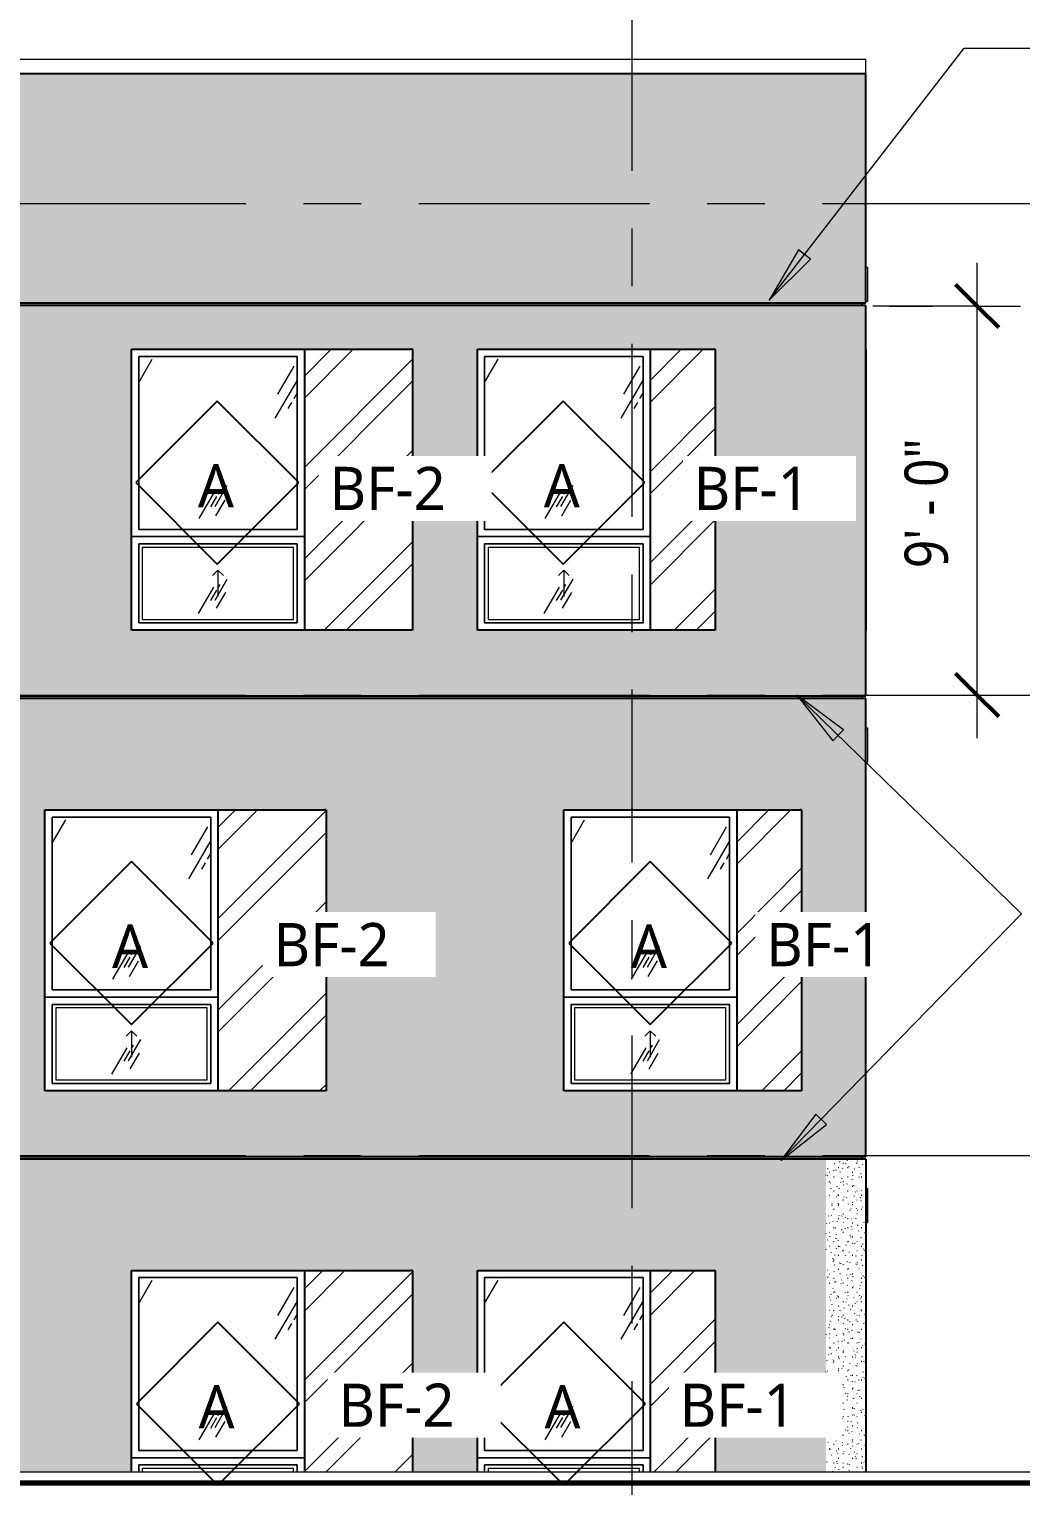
# Model space of a CAD drawing. Header units: inches. Extents: x 6 to 15224, y -733 to 6300.
# Drawn here: x 1882.3 to 2157.5, y 5640.9 to 6045.4 of the extents above; entities that cross this region are included whole.
import ezdxf

# ---------------------------------------------------------------- set-up
doc = ezdxf.new("R2010")
doc.units = ezdxf.units.IN
doc.header["$MEASUREMENT"] = 0
for name, pattern in [('Center 1_2_', [112, 64, -16, 16, -16]), ('Center 3_8_', [96, 48, -16, 16, -16]), ('Hidden 3_16_', [36, 24, -12])]:
    doc.linetypes.add(name, pattern=pattern)
for name, color, linetype, lineweight in [('A-ANNO-DIMS', 211, 'Continuous', 13), ('A-ANNO-DIMS-128', 211, 'Continuous', 13), ('A-DETL', 90, 'Continuous', 13), ('A-FLOR-LEVL', 51, 'Continuous', 13), ('A-GLAZ', 151, 'Continuous', 25), ('A-GLAZ-IDEN', 152, 'Continuous', 25), ('A-GLAZ-SILL', 1, 'Continuous', 18), ('A-WALL', 113, 'Continuous', 25), ('A-WALL-PATT', 111, 'Continuous', 25), ('G-ANNO-TEXT', 231, 'Continuous', 13), ('M-EQPM', 50, 'Continuous', 18), ('S-GRID', 1, 'Continuous', 13)]:
    doc.layers.add(name, color=color, linetype=linetype, lineweight=lineweight)
doc.styles.add('Open Sans_5', font='OpenSans-Regular.ttf', dxfattribs={"height": 12})
doc.styles.add('Open Sans_8', font='OpenSans-Regular.ttf', dxfattribs={"width": 0.88, "height": 12})
doc.dimstyles.new('Linear_-_3_32__CL_1', dxfattribs={"dimscale": 12, "dimtxt": 12.89496, "dimasz": 1, "dimexe": 1, "dimexo": 0.666667, "dimgap": 0.333333, "dimtad": 1, "dimdec": 8, "dimrnd": 0.003906, "dimzin": 3, "dimdsep": 46, "dimlunit": 4, "dimtxsty": 'Open Sans_8', "dimblk1": 'OBLIQUE', "dimblk2": 'OBLIQUE', "dimsah": 1, "dimcen": 0.09, "dimdle": 1, "dimadec": 3, "dimazin": 2, "dimtfac": 1, "dimtdec": 4, "dimtix": 1, "dimtmove": 0, "dimatfit": 3, "dimfxl": 1, "dimtvp": 1, "dimtfill": 1, "dimfrac": 2, "dimtolj": 1, "dimtzin": 0, "dimarcsym": 2})
pattern_1 = [(0, (3669.6447, 0), (5.12, 1.28), [0.16896, -3.671, 0.16896, -3.671, -20.48]), (0, (3669.6447, 0), (5.12, 1.28), [-7.68, 0.16896, -7.511, 0.16896, -3.671, -8.96]), (0, (3669.6447, 0), (5.12, 1.28), [-19.2, 0.16896, -2.391, 0.16896, -6.231]), (120, (3671.5647, 0.64), (-3.66851252, 3.79405007), [0.16896, -3.671, 0.16896, -3.671, -20.48]), (120, (3671.5647, 0.64), (-3.66851252, 3.79405007), [-7.68, 0.16896, -7.511, 0.16896, -3.671, -8.96]), (120, (3671.5647, 0.64), (-3.66851252, 3.79405007), [-19.2, 0.16896, -2.391, 0.16896, -6.231]), (240, (3672.2047, 3.2), (-1.45148748, -5.07405007), [0.16896, -3.671, 0.16896, -3.671, -20.48]), (240, (3672.2047, 3.2), (-1.45148748, -5.07405007), [-7.68, 0.16896, -7.511, 0.16896, -3.671, -8.96]), (240, (3672.2047, 3.2), (-1.45148748, -5.07405007), [-19.2, 0.16896, -2.391, 0.16896, -6.231])]
pattern_2 = [(45.176, (-1564.675, 0), (-12.593947, 12.671336), []), (45.176, (-1564.675, 19.2), (-12.593947, 12.671336), [])]
pattern_3 = [(45.064, (-1574.903, 0), (-12.64331, 12.67116), []), (45.064, (-1574.903, 19.2), (-12.64331, 12.67116), [])]

# ---------------------------------------------------------------- blocks, each defined once
blk = doc.blocks.new('1-2 WD Adaptive-Recess-TS - 4_-0_x6_-6_ - 1_-6_ Recess R-12470878-WEST ELEVATION')
at = {"layer": 'A-GLAZ', "lineweight": 13}
h = blk.add_hatch(dxfattribs=at)
h.set_pattern_fill('FP_82', color=256, style=0, pattern_type=2)
h.set_pattern_definition([(59.808, (-3233.003, 5688.556), (144.0017, 239.99866), [9, -754.581]), (59.808, (-3233.737, 5681.943), (144.0017, 239.99866), [12, -751.581]), (59.808, (-3228.552, 5687.373), (144.0017, 239.99866), [6, -757.581]), (59.808, (-3230.141, 5684.594), (144.0017, 239.99866), [2, -761.581]), (59.808, (-3227.446, 5685.348), (144.0017, 239.99866), [15, -748.581]), (59.808, (-3202.028, 5655.154), (144.0017, 239.99866), [5.063, -758.519]), (59.808, (-3202.469, 5657.418), (144.0017, 239.99866), [6.75, -756.831]), (59.808, (-3203.678, 5657.275), (144.0017, 239.99866), [3.375, -760.206]), (59.808, (-3201.647, 5660.779), (144.0017, 239.99866), [1.125, -762.456]), (59.808, (-3206.861, 5654.047), (144.0017, 239.99866), [8.437, -755.144])])
h.paths.add_polyline_path([(-3225.97, 5650.75), (-3218.5, 5650.75), (-3218.5, 5698.75), (-3262.5, 5698.75), (-3262.5, 5650.75), (-3248.3, 5650.75)])
h = blk.add_hatch(dxfattribs=at)
h.set_pattern_fill('FP_80', color=256, style=0, pattern_type=2)
h.set_pattern_definition(pattern_2)
h.paths.add_polyline_path([(-3216.5, 5644.75), (-3198.5, 5644.75), (-3198.5, 5700.75), (-3216.5, 5700.75), (-3216.5, 5645.44)])
at = {"layer": 'A-GLAZ-SILL', "lineweight": 13}
h = blk.add_hatch(dxfattribs=at)
h.set_pattern_fill('FP_81', color=256, style=0, pattern_type=2)
h.set_pattern_definition([(59.808, (-3233.003, 5662.556), (144.0017, 239.99866), [9, -754.581]), (59.808, (-3233.737, 5655.943), (144.0017, 239.99866), [12, -751.581]), (59.808, (-3228.552, 5661.373), (144.0017, 239.99866), [6, -757.581]), (59.808, (-3230.141, 5658.594), (144.0017, 239.99866), [2, -761.581]), (59.808, (-3227.446, 5659.348), (144.0017, 239.99866), [15, -748.581]), (59.808, (-3202.028, 5629.154), (144.0017, 239.99866), [5.062, -758.519]), (59.808, (-3202.469, 5631.418), (144.0017, 239.99866), [6.75, -756.831]), (59.808, (-3203.678, 5631.275), (144.0017, 239.99866), [3.375, -760.206]), (59.808, (-3201.647, 5634.779), (144.0017, 239.99866), [1.125, -762.456]), (59.808, (-3206.861, 5628.047), (144.0017, 239.99866), [8.438, -755.144])])
h.paths.add_polyline_path([(-3219.5, 5644.75), (-3219.5, 5645.75), (-3261.5, 5645.75), (-3261.5, 5644.75), (-3220.5, 5644.75)])
at = {"layer": 'A-GLAZ', "lineweight": 13}
for p, q in [((-3264.5, 5700.75), (-3198.78, 5700.75)), ((-3264.5, 5644.75), (-3264.5, 5700.75)), ((-3218.5, 5698.75), (-3262.5, 5698.75)), ((-3262.5, 5698.75), (-3262.5, 5650.75)), ((-3218.5, 5650.75), (-3218.5, 5698.75)), ((-3262.5, 5650.75), (-3218.5, 5650.75)), ((-3264.5, 5648.75), (-3216.5, 5648.75)), ((-3216.5, 5648.75), (-3264.5, 5648.75)), ((-3218.5, 5646.75), (-3262.5, 5646.75)), ((-3262.5, 5646.75), (-3262.5, 5644.75)), ((-3218.5, 5644.75), (-3218.5, 5646.75))]:
    blk.add_line(p, q, dxfattribs=at)
at = {"layer": 'A-GLAZ'}
for p, q in [((-3216.5, 5700.75), (-3216.5, 5644.75)), ((-3198.5, 5700.75), (-3198.78, 5700.75)), ((-3198.5, 5700.75), (-3198.5, 5644.75))]:
    blk.add_line(p, q, dxfattribs=at)
at = {"layer": 'A-GLAZ-SILL'}
for p, q in [((-3262.5, 5698.75), (-3218.5, 5698.75)), ((-3262.5, 5650.75), (-3262.5, 5698.75)), ((-3218.5, 5698.75), (-3262.5, 5698.75)), ((-3262.5, 5698.75), (-3262.5, 5650.75)), ((-3218.5, 5698.75), (-3218.5, 5650.75)), ((-3218.5, 5650.75), (-3218.5, 5698.75)), ((-3218.5, 5650.75), (-3262.5, 5650.75)), ((-3262.5, 5650.75), (-3218.5, 5650.75)), ((-3262.5, 5646.75), (-3218.5, 5646.75)), ((-3262.5, 5644.75), (-3262.5, 5646.75)), ((-3218.5, 5646.75), (-3262.5, 5646.75)), ((-3262.5, 5646.75), (-3262.5, 5644.75)), ((-3218.5, 5646.75), (-3218.5, 5644.75)), ((-3218.5, 5644.75), (-3218.5, 5646.75)), ((-3219.5, 5645.75), (-3261.5, 5645.75)), ((-3261.5, 5645.75), (-3261.5, 5644.75)), ((-3219.5, 5644.75), (-3219.5, 5645.75))]:
    blk.add_line(p, q, dxfattribs=at)
blk = doc.blocks.new('1-2 WD Adaptive-Recess-TS - 4_-0_x6_-6_ - 2_-6_ Recess R-12470990-WEST ELEVATION')
at = {"layer": 'A-GLAZ', "lineweight": 13}
h = blk.add_hatch(dxfattribs=at)
h.set_pattern_fill('FP_85', color=256, style=0, pattern_type=2)
h.set_pattern_definition([(59.808, (-3329.003, 5688.556), (144.0017, 239.99866), [9, -754.581]), (59.808, (-3329.737, 5681.943), (144.0017, 239.99866), [12, -751.581]), (59.808, (-3324.552, 5687.373), (144.0017, 239.99866), [6, -757.581]), (59.808, (-3326.141, 5684.594), (144.0017, 239.99866), [2, -761.581]), (59.808, (-3323.446, 5685.348), (144.0017, 239.99866), [15, -748.581]), (59.808, (-3298.028, 5655.154), (144.0017, 239.99866), [5.063, -758.519]), (59.808, (-3298.469, 5657.418), (144.0017, 239.99866), [6.75, -756.831]), (59.808, (-3299.678, 5657.275), (144.0017, 239.99866), [3.375, -760.206]), (59.808, (-3297.647, 5660.779), (144.0017, 239.99866), [1.125, -762.456]), (59.808, (-3302.861, 5654.047), (144.0017, 239.99866), [8.437, -755.144])])
h.paths.add_polyline_path([(-3358.5, 5650.75), (-3314.5, 5650.75), (-3314.5, 5698.75), (-3358.5, 5698.75), (-3358.5, 5694.75)])
h = blk.add_hatch(dxfattribs=at)
h.set_pattern_fill('FP_83', color=256, style=0, pattern_type=2)
h.set_pattern_definition(pattern_3)
h.paths.add_polyline_path([(-3292.95, 5644.75), (-3282.5, 5644.75), (-3282.5, 5700.75), (-3312.5, 5700.75), (-3312.5, 5644.75)])
at = {"layer": 'A-GLAZ-SILL', "lineweight": 13}
h = blk.add_hatch(dxfattribs=at)
h.set_pattern_fill('FP_84', color=256, style=0, pattern_type=2)
h.set_pattern_definition([(59.808, (-3329.003, 5662.556), (144.0017, 239.99866), [9, -754.581]), (59.808, (-3329.737, 5655.943), (144.0017, 239.99866), [12, -751.581]), (59.808, (-3324.552, 5661.373), (144.0017, 239.99866), [6, -757.581]), (59.808, (-3326.141, 5658.594), (144.0017, 239.99866), [2, -761.581]), (59.808, (-3323.446, 5659.348), (144.0017, 239.99866), [15, -748.581]), (59.808, (-3298.028, 5629.154), (144.0017, 239.99866), [5.062, -758.519]), (59.808, (-3298.469, 5631.418), (144.0017, 239.99866), [6.75, -756.831]), (59.808, (-3299.678, 5631.275), (144.0017, 239.99866), [3.375, -760.206]), (59.808, (-3297.647, 5634.779), (144.0017, 239.99866), [1.125, -762.456]), (59.808, (-3302.861, 5628.047), (144.0017, 239.99866), [8.438, -755.144])])
h.paths.add_polyline_path([(-3356.5, 5644.75), (-3315.5, 5644.75), (-3315.5, 5645.75), (-3357.5, 5645.75), (-3357.5, 5644.75)])
at = {"layer": 'A-GLAZ', "lineweight": 13}
for p, q in [((-3360.5, 5700.75), (-3282.97, 5700.75)), ((-3360.5, 5644.75), (-3360.5, 5700.75)), ((-3314.5, 5698.75), (-3358.5, 5698.75)), ((-3358.5, 5698.75), (-3358.5, 5650.75)), ((-3314.5, 5650.75), (-3314.5, 5698.75)), ((-3358.5, 5650.75), (-3314.5, 5650.75)), ((-3360.5, 5648.75), (-3312.5, 5648.75)), ((-3312.5, 5648.75), (-3360.5, 5648.75)), ((-3314.5, 5646.75), (-3358.5, 5646.75)), ((-3358.5, 5646.75), (-3358.5, 5644.75)), ((-3314.5, 5644.75), (-3314.5, 5646.75))]:
    blk.add_line(p, q, dxfattribs=at)
at = {"layer": 'A-GLAZ'}
for p, q in [((-3312.5, 5700.75), (-3312.5, 5644.75)), ((-3282.5, 5700.75), (-3282.97, 5700.75)), ((-3282.5, 5700.75), (-3282.5, 5644.75))]:
    blk.add_line(p, q, dxfattribs=at)
at = {"layer": 'A-GLAZ-SILL'}
for p, q in [((-3358.5, 5698.75), (-3314.5, 5698.75)), ((-3358.5, 5650.75), (-3358.5, 5698.75)), ((-3314.5, 5698.75), (-3358.5, 5698.75)), ((-3358.5, 5698.75), (-3358.5, 5650.75)), ((-3314.5, 5698.75), (-3314.5, 5650.75)), ((-3314.5, 5650.75), (-3314.5, 5698.75)), ((-3314.5, 5650.75), (-3358.5, 5650.75)), ((-3358.5, 5650.75), (-3314.5, 5650.75)), ((-3358.5, 5646.75), (-3314.5, 5646.75)), ((-3358.5, 5644.75), (-3358.5, 5646.75)), ((-3314.5, 5646.75), (-3358.5, 5646.75)), ((-3358.5, 5646.75), (-3358.5, 5644.75)), ((-3314.5, 5646.75), (-3314.5, 5644.75)), ((-3314.5, 5644.75), (-3314.5, 5646.75)), ((-3315.5, 5645.75), (-3357.5, 5645.75)), ((-3357.5, 5645.75), (-3357.5, 5644.75)), ((-3315.5, 5644.75), (-3315.5, 5645.75))]:
    blk.add_line(p, q, dxfattribs=at)
blk = doc.blocks.new('1-2 WD Adaptive-Recess-TS - 2_-6_x6_-6_ - 1_-6_ Recess R-12470985-WEST ELEVATION')
at = {"layer": 'A-GLAZ', "lineweight": 13}
h = blk.add_hatch(dxfattribs=at)
h.set_pattern_fill('FP_95', color=256, style=0, pattern_type=2)
h.set_pattern_definition([(83.698, (-3206.513, 0), (-1.3995525, 12.671198), []), (83.698, (-3206.513, 19.2), (-1.3995525, 12.671198), [])])
h.paths.add_polyline_path([(-3156.69, 5878.5), (-3156.66, 5878.5), (-3156.69, 5921.14)])
at = {"layer": 'A-GLAZ'}
blk.add_line((-3156.66, 5956.5), (-3156.66, 5878.5), dxfattribs=at)
blk = doc.blocks.new('1-2 WD Adaptive-Recess-TS - 2_-6_x6_-6_ - 1_-6_ Recess R-V20-WEST ELEVATION')
at = {"layer": 'A-GLAZ', "lineweight": 13}
h = blk.add_hatch(dxfattribs=at)
h.set_pattern_fill('FP_96', color=256, style=0, pattern_type=2)
h.set_pattern_definition([(83.698, (-3206.458, 0), (-1.3995525, 12.671198), []), (83.698, (-3206.458, 19.2), (-1.3995525, 12.671198), [])])
h.paths.add_polyline_path([(-3156.69, 5644.75), (-3156.66, 5644.75), (-3156.69, 5645.44)])
at = {"layer": 'A-GLAZ'}
blk.add_line((-3156.66, 5700.75), (-3156.66, 5644.75), dxfattribs=at)
blk = doc.blocks.new('1-2 WD Adaptive-Recess-TS - 4_-0_x6_-6_ - 1_-6_ Recess L-V23-WEST ELEVATION')
at = {"layer": 'A-GLAZ', "lineweight": 13}
h = blk.add_hatch(dxfattribs=at)
h.set_pattern_fill('FP_70', color=256, style=0, pattern_type=2)
h.set_pattern_definition([(45, (-1601.527, 0), (-12.671354, 12.671354), []), (45, (-1601.527, 19.2), (-12.671354, 12.671354), [])])
h.paths.add_polyline_path([(-3156.69, 5750.62), (-3156.66, 5750.62), (-3156.69, 5783.29)])
at = {"layer": 'A-GLAZ'}
for p, q in [((-3156.66, 5828.62), (-3156.69, 5828.62)), ((-3156.66, 5750.62), (-3156.66, 5828.62)), ((-3156.66, 5750.62), (-3156.69, 5750.62))]:
    blk.add_line(p, q, dxfattribs=at)
blk = doc.blocks.new('1-2 WD Adaptive-Recess-TS - 4_-0_x6_-6_ - 1_-6_ Recess R-V40-WEST ELEVATION')
at = {"layer": 'A-GLAZ', "lineweight": 13}
h = blk.add_hatch(dxfattribs=at)
h.set_pattern_fill('FP_108', color=256, style=0, pattern_type=2)
h.set_pattern_definition([(45.176, (-1564.383, 0), (-12.593947, 12.671336), []), (45.176, (-1564.383, 19.2), (-12.593947, 12.671336), [])])
h.paths.add_polyline_path([(-3192.5, 5750.62), (-3174.5, 5750.62), (-3174.5, 5828.62), (-3192.5, 5828.62), (-3192.5, 5769.07)])
h = blk.add_hatch(dxfattribs=at)
h.set_pattern_fill('FP_110', color=256, style=0, pattern_type=2)
h.set_pattern_definition([(59.808, (-3209.003, 5816.431), (144.0017, 239.99866), [9, -754.581]), (59.808, (-3209.737, 5809.818), (144.0017, 239.99866), [12, -751.581]), (59.808, (-3204.552, 5815.248), (144.0017, 239.99866), [6, -757.581]), (59.808, (-3206.141, 5812.469), (144.0017, 239.99866), [2, -761.581]), (59.808, (-3203.446, 5813.223), (144.0017, 239.99866), [15, -748.581]), (59.808, (-3178.028, 5783.029), (144.0017, 239.99866), [5.063, -758.519]), (59.808, (-3178.469, 5785.293), (144.0017, 239.99866), [6.75, -756.831]), (59.808, (-3179.678, 5785.15), (144.0017, 239.99866), [3.375, -760.206]), (59.808, (-3177.647, 5788.654), (144.0017, 239.99866), [1.125, -762.456]), (59.808, (-3182.861, 5781.922), (144.0017, 239.99866), [8.437, -755.144])])
h.paths.add_polyline_path([(-3225.97, 5778.62), (-3194.5, 5778.62), (-3194.5, 5826.62), (-3238.5, 5826.62), (-3238.5, 5778.62)])
at = {"layer": 'A-GLAZ-SILL', "lineweight": 13}
h = blk.add_hatch(dxfattribs=at)
h.set_pattern_fill('FP_109', color=256, style=0, pattern_type=2)
h.set_pattern_definition([(59.808, (-3209.003, 5790.431), (144.0017, 239.99866), [9, -754.581]), (59.808, (-3209.737, 5783.818), (144.0017, 239.99866), [12, -751.581]), (59.808, (-3204.552, 5789.248), (144.0017, 239.99866), [6, -757.581]), (59.808, (-3206.141, 5786.469), (144.0017, 239.99866), [2, -761.581]), (59.808, (-3203.446, 5787.223), (144.0017, 239.99866), [15, -748.581]), (59.808, (-3178.028, 5757.029), (144.0017, 239.99866), [5.062, -758.519]), (59.808, (-3178.469, 5759.293), (144.0017, 239.99866), [6.75, -756.831]), (59.808, (-3179.678, 5759.15), (144.0017, 239.99866), [3.375, -760.206]), (59.808, (-3177.647, 5762.654), (144.0017, 239.99866), [1.125, -762.456]), (59.808, (-3182.861, 5755.922), (144.0017, 239.99866), [8.438, -755.144])])
h.paths.add_polyline_path([(-3195.5, 5753.62), (-3195.5, 5773.62), (-3237.5, 5773.62), (-3237.5, 5753.62), (-3215.5, 5753.62)])
at = {"layer": 'A-GLAZ', "lineweight": 13}
for p, q in [((-3240.5, 5828.62), (-3174.78, 5828.62)), ((-3240.5, 5750.62), (-3240.5, 5828.62)), ((-3194.5, 5826.62), (-3238.5, 5826.62)), ((-3238.5, 5826.62), (-3238.5, 5778.62)), ((-3194.5, 5778.62), (-3194.5, 5826.62)), ((-3240.5, 5776.62), (-3192.5, 5776.62)), ((-3192.5, 5776.62), (-3240.5, 5776.62)), ((-3238.5, 5778.62), (-3194.5, 5778.62)), ((-3194.5, 5774.62), (-3238.5, 5774.62)), ((-3238.5, 5774.62), (-3238.5, 5752.62)), ((-3194.5, 5752.62), (-3194.5, 5774.62)), ((-3238.5, 5752.62), (-3194.5, 5752.62)), ((-3174.78, 5750.62), (-3240.5, 5750.62))]:
    blk.add_line(p, q, dxfattribs=at)
at = {"layer": 'A-GLAZ'}
for p, q in [((-3192.5, 5828.62), (-3192.5, 5750.62)), ((-3174.5, 5828.62), (-3174.78, 5828.62)), ((-3174.5, 5828.62), (-3174.5, 5750.62)), ((-3174.5, 5750.62), (-3174.78, 5750.62))]:
    blk.add_line(p, q, dxfattribs=at)
at = {"layer": 'A-GLAZ', "linetype": 'Hidden 3_16_', "lineweight": 13}
for q in [(-3218, 5765.79), (-3215, 5765.79), (-3216.5, 5759.96)]:
    blk.add_line((-3216.5, 5767.29), q, dxfattribs=at)
at = {"layer": 'A-GLAZ-SILL'}
for p, q in [((-3238.5, 5826.62), (-3194.5, 5826.62)), ((-3238.5, 5778.62), (-3238.5, 5826.62)), ((-3194.5, 5826.62), (-3238.5, 5826.62)), ((-3238.5, 5826.62), (-3238.5, 5778.62)), ((-3194.5, 5826.62), (-3194.5, 5778.62)), ((-3194.5, 5778.62), (-3194.5, 5826.62)), ((-3194.5, 5778.62), (-3238.5, 5778.62)), ((-3238.5, 5778.62), (-3194.5, 5778.62)), ((-3238.5, 5774.62), (-3194.5, 5774.62)), ((-3238.5, 5752.62), (-3238.5, 5774.62)), ((-3194.5, 5774.62), (-3238.5, 5774.62)), ((-3238.5, 5774.62), (-3238.5, 5752.62)), ((-3195.5, 5773.62), (-3237.5, 5773.62)), ((-3237.5, 5773.62), (-3237.5, 5753.62)), ((-3195.5, 5753.62), (-3195.5, 5773.62)), ((-3194.5, 5774.62), (-3194.5, 5752.62)), ((-3194.5, 5752.62), (-3194.5, 5774.62)), ((-3194.5, 5752.62), (-3238.5, 5752.62)), ((-3238.5, 5752.62), (-3194.5, 5752.62)), ((-3237.5, 5753.62), (-3195.5, 5753.62))]:
    blk.add_line(p, q, dxfattribs=at)
blk = doc.blocks.new('1-2 WD Adaptive-Recess-TS - 4_-0_x6_-6_ - 2_-6_ Recess R-V41-WEST ELEVATION')
at = {"layer": 'A-GLAZ', "lineweight": 13}
h = blk.add_hatch(dxfattribs=at)
h.set_pattern_fill('FP_111', color=256, style=0, pattern_type=2)
h.set_pattern_definition([(45.064, (-1575.009, 0), (-12.64331, 12.67116), []), (45.064, (-1575.009, 19.2), (-12.64331, 12.67116), [])])
h.paths.add_polyline_path([(-3336.5, 5750.62), (-3306.5, 5750.62), (-3306.5, 5828.62), (-3336.5, 5828.62), (-3336.5, 5783.29)])
h = blk.add_hatch(dxfattribs=at)
h.set_pattern_fill('FP_113', color=256, style=0, pattern_type=2)
h.set_pattern_definition([(59.808, (-3353.003, 5816.431), (144.0017, 239.99866), [9, -754.581]), (59.808, (-3353.737, 5809.818), (144.0017, 239.99866), [12, -751.581]), (59.808, (-3348.552, 5815.248), (144.0017, 239.99866), [6, -757.581]), (59.808, (-3350.141, 5812.469), (144.0017, 239.99866), [2, -761.581]), (59.808, (-3347.446, 5813.223), (144.0017, 239.99866), [15, -748.581]), (59.808, (-3322.028, 5783.029), (144.0017, 239.99866), [5.063, -758.519]), (59.808, (-3322.469, 5785.293), (144.0017, 239.99866), [6.75, -756.831]), (59.808, (-3323.678, 5785.15), (144.0017, 239.99866), [3.375, -760.206]), (59.808, (-3321.647, 5788.654), (144.0017, 239.99866), [1.125, -762.456]), (59.808, (-3326.861, 5781.922), (144.0017, 239.99866), [8.437, -755.144])])
h.paths.add_polyline_path([(-3338.5, 5778.62), (-3338.5, 5826.62), (-3382.5, 5826.62), (-3382.5, 5778.62), (-3359.92, 5778.62)])
at = {"layer": 'A-GLAZ-SILL', "lineweight": 13}
h = blk.add_hatch(dxfattribs=at)
h.set_pattern_fill('FP_112', color=256, style=0, pattern_type=2)
h.set_pattern_definition([(59.808, (-3353.003, 5790.431), (144.0017, 239.99866), [9, -754.581]), (59.808, (-3353.737, 5783.818), (144.0017, 239.99866), [12, -751.581]), (59.808, (-3348.552, 5789.248), (144.0017, 239.99866), [6, -757.581]), (59.808, (-3350.141, 5786.469), (144.0017, 239.99866), [2, -761.581]), (59.808, (-3347.446, 5787.223), (144.0017, 239.99866), [15, -748.581]), (59.808, (-3322.028, 5757.029), (144.0017, 239.99866), [5.062, -758.519]), (59.808, (-3322.469, 5759.293), (144.0017, 239.99866), [6.75, -756.831]), (59.808, (-3323.678, 5759.15), (144.0017, 239.99866), [3.375, -760.206]), (59.808, (-3321.647, 5762.654), (144.0017, 239.99866), [1.125, -762.456]), (59.808, (-3326.861, 5755.922), (144.0017, 239.99866), [8.438, -755.144])])
h.paths.add_polyline_path([(-3339.5, 5753.62), (-3339.5, 5773.62), (-3381.5, 5773.62), (-3381.5, 5753.62), (-3359.5, 5753.62)])
at = {"layer": 'A-GLAZ', "lineweight": 13}
for p, q in [((-3384.5, 5828.62), (-3306.97, 5828.62)), ((-3384.5, 5750.62), (-3384.5, 5828.62)), ((-3338.5, 5826.62), (-3382.5, 5826.62)), ((-3382.5, 5826.62), (-3382.5, 5778.62)), ((-3338.5, 5778.62), (-3338.5, 5826.62)), ((-3384.5, 5776.62), (-3336.5, 5776.62)), ((-3336.5, 5776.62), (-3384.5, 5776.62)), ((-3382.5, 5778.62), (-3338.5, 5778.62)), ((-3338.5, 5774.62), (-3382.5, 5774.62)), ((-3382.5, 5774.62), (-3382.5, 5752.62)), ((-3338.5, 5752.62), (-3338.5, 5774.62)), ((-3382.5, 5752.62), (-3338.5, 5752.62)), ((-3306.97, 5750.62), (-3384.5, 5750.62))]:
    blk.add_line(p, q, dxfattribs=at)
at = {"layer": 'A-GLAZ'}
for p, q in [((-3336.5, 5828.62), (-3336.5, 5750.62)), ((-3306.5, 5828.62), (-3306.97, 5828.62)), ((-3306.5, 5828.62), (-3306.5, 5750.62)), ((-3306.5, 5750.62), (-3306.97, 5750.62))]:
    blk.add_line(p, q, dxfattribs=at)
at = {"layer": 'A-GLAZ', "linetype": 'Hidden 3_16_', "lineweight": 13}
for q in [(-3362, 5765.79), (-3359, 5765.79), (-3360.5, 5759.96)]:
    blk.add_line((-3360.5, 5767.29), q, dxfattribs=at)
at = {"layer": 'A-GLAZ-SILL'}
for p, q in [((-3382.5, 5826.62), (-3338.5, 5826.62)), ((-3382.5, 5778.62), (-3382.5, 5826.62)), ((-3338.5, 5826.62), (-3382.5, 5826.62)), ((-3382.5, 5826.62), (-3382.5, 5778.62)), ((-3338.5, 5826.62), (-3338.5, 5778.62)), ((-3338.5, 5778.62), (-3338.5, 5826.62)), ((-3338.5, 5778.62), (-3382.5, 5778.62)), ((-3382.5, 5778.62), (-3338.5, 5778.62)), ((-3382.5, 5774.62), (-3338.5, 5774.62)), ((-3382.5, 5752.62), (-3382.5, 5774.62)), ((-3338.5, 5774.62), (-3382.5, 5774.62)), ((-3382.5, 5774.62), (-3382.5, 5752.62)), ((-3339.5, 5773.62), (-3381.5, 5773.62)), ((-3381.5, 5773.62), (-3381.5, 5753.62)), ((-3339.5, 5753.62), (-3339.5, 5773.62)), ((-3338.5, 5774.62), (-3338.5, 5752.62)), ((-3338.5, 5752.62), (-3338.5, 5774.62)), ((-3338.5, 5752.62), (-3382.5, 5752.62)), ((-3382.5, 5752.62), (-3338.5, 5752.62)), ((-3381.5, 5753.62), (-3339.5, 5753.62))]:
    blk.add_line(p, q, dxfattribs=at)
blk = doc.blocks.new('1-2 WD Adaptive-Recess-TS - 4_-0_x6_-6_ - 1_-6_ Recess R-V42-WEST ELEVATION')
at = {"layer": 'A-GLAZ', "lineweight": 13}
h = blk.add_hatch(dxfattribs=at)
h.set_pattern_fill('FP_115', color=256, style=0, pattern_type=2)
h.set_pattern_definition([(59.808, (-3233.003, 5944.306), (144.0017, 239.99866), [9, -754.581]), (59.808, (-3233.737, 5937.693), (144.0017, 239.99866), [12, -751.581]), (59.808, (-3228.552, 5943.123), (144.0017, 239.99866), [6, -757.581]), (59.808, (-3230.141, 5940.344), (144.0017, 239.99866), [2, -761.581]), (59.808, (-3227.446, 5941.098), (144.0017, 239.99866), [15, -748.581]), (59.808, (-3202.028, 5910.904), (144.0017, 239.99866), [5.063, -758.519]), (59.808, (-3202.469, 5913.168), (144.0017, 239.99866), [6.75, -756.831]), (59.808, (-3203.678, 5913.025), (144.0017, 239.99866), [3.375, -760.206]), (59.808, (-3201.647, 5916.529), (144.0017, 239.99866), [1.125, -762.456]), (59.808, (-3206.861, 5909.797), (144.0017, 239.99866), [8.437, -755.144])])
h.paths.add_polyline_path([(-3225.97, 5906.5), (-3218.5, 5906.5), (-3218.5, 5954.5), (-3262.5, 5954.5), (-3262.5, 5906.5)])
h = blk.add_hatch(dxfattribs=at)
h.set_pattern_fill('FP_80', color=256, style=0, pattern_type=2)
h.set_pattern_definition(pattern_2)
h.paths.add_polyline_path([(-3216.5, 5878.5), (-3198.5, 5878.5), (-3198.5, 5956.5), (-3216.5, 5956.5), (-3216.5, 5886.36)])
at = {"layer": 'A-GLAZ-SILL', "lineweight": 13}
h = blk.add_hatch(dxfattribs=at)
h.set_pattern_fill('FP_114', color=256, style=0, pattern_type=2)
h.set_pattern_definition([(59.808, (-3233.003, 5918.306), (144.0017, 239.99866), [9, -754.581]), (59.808, (-3233.737, 5911.693), (144.0017, 239.99866), [12, -751.581]), (59.808, (-3228.552, 5917.123), (144.0017, 239.99866), [6, -757.581]), (59.808, (-3230.141, 5914.344), (144.0017, 239.99866), [2, -761.581]), (59.808, (-3227.446, 5915.098), (144.0017, 239.99866), [15, -748.581]), (59.808, (-3202.028, 5884.904), (144.0017, 239.99866), [5.062, -758.519]), (59.808, (-3202.469, 5887.168), (144.0017, 239.99866), [6.75, -756.831]), (59.808, (-3203.678, 5887.025), (144.0017, 239.99866), [3.375, -760.206]), (59.808, (-3201.647, 5890.529), (144.0017, 239.99866), [1.125, -762.456]), (59.808, (-3206.861, 5883.797), (144.0017, 239.99866), [8.438, -755.144])])
h.paths.add_polyline_path([(-3261.5, 5881.5), (-3219.5, 5881.5), (-3219.5, 5901.5), (-3261.5, 5901.5)])
at = {"layer": 'A-GLAZ', "lineweight": 13}
for p, q in [((-3264.5, 5956.5), (-3198.78, 5956.5)), ((-3264.5, 5878.5), (-3264.5, 5956.5)), ((-3218.5, 5954.5), (-3262.5, 5954.5)), ((-3262.5, 5954.5), (-3262.5, 5906.5)), ((-3218.5, 5906.5), (-3218.5, 5954.5)), ((-3262.5, 5906.5), (-3218.5, 5906.5)), ((-3264.5, 5904.5), (-3216.5, 5904.5)), ((-3216.5, 5904.5), (-3264.5, 5904.5)), ((-3218.5, 5902.5), (-3262.5, 5902.5)), ((-3262.5, 5902.5), (-3262.5, 5880.5)), ((-3218.5, 5880.5), (-3218.5, 5902.5)), ((-3198.78, 5878.5), (-3264.5, 5878.5)), ((-3262.5, 5880.5), (-3218.5, 5880.5))]:
    blk.add_line(p, q, dxfattribs=at)
at = {"layer": 'A-GLAZ'}
for p, q in [((-3216.5, 5956.5), (-3216.5, 5878.5)), ((-3198.5, 5956.5), (-3198.78, 5956.5)), ((-3198.5, 5956.5), (-3198.5, 5878.5)), ((-3198.5, 5878.5), (-3198.78, 5878.5))]:
    blk.add_line(p, q, dxfattribs=at)
at = {"layer": 'A-GLAZ', "linetype": 'Hidden 3_16_', "lineweight": 13}
for q in [(-3242, 5893.67), (-3239, 5893.67), (-3240.5, 5887.83)]:
    blk.add_line((-3240.5, 5895.17), q, dxfattribs=at)
at = {"layer": 'A-GLAZ-SILL'}
for p, q in [((-3262.5, 5954.5), (-3218.5, 5954.5)), ((-3262.5, 5906.5), (-3262.5, 5954.5)), ((-3218.5, 5954.5), (-3262.5, 5954.5)), ((-3262.5, 5954.5), (-3262.5, 5906.5)), ((-3218.5, 5954.5), (-3218.5, 5906.5)), ((-3218.5, 5906.5), (-3218.5, 5954.5)), ((-3218.5, 5906.5), (-3262.5, 5906.5)), ((-3262.5, 5906.5), (-3218.5, 5906.5)), ((-3262.5, 5902.5), (-3218.5, 5902.5)), ((-3262.5, 5880.5), (-3262.5, 5902.5)), ((-3218.5, 5902.5), (-3262.5, 5902.5)), ((-3262.5, 5902.5), (-3262.5, 5880.5)), ((-3219.5, 5901.5), (-3261.5, 5901.5)), ((-3261.5, 5901.5), (-3261.5, 5881.5)), ((-3219.5, 5881.5), (-3219.5, 5901.5)), ((-3218.5, 5902.5), (-3218.5, 5880.5)), ((-3218.5, 5880.5), (-3218.5, 5902.5)), ((-3261.5, 5881.5), (-3219.5, 5881.5)), ((-3218.5, 5880.5), (-3262.5, 5880.5)), ((-3262.5, 5880.5), (-3218.5, 5880.5))]:
    blk.add_line(p, q, dxfattribs=at)
blk = doc.blocks.new('1-2 WD Adaptive-Recess-TS - 4_-0_x6_-6_ - 2_-6_ Recess R-V43-WEST ELEVATION')
at = {"layer": 'A-GLAZ', "lineweight": 13}
h = blk.add_hatch(dxfattribs=at)
h.set_pattern_fill('FP_117', color=256, style=0, pattern_type=2)
h.set_pattern_definition([(59.808, (-3329.003, 5944.306), (144.0017, 239.99866), [9, -754.581]), (59.808, (-3329.737, 5937.693), (144.0017, 239.99866), [12, -751.581]), (59.808, (-3324.552, 5943.123), (144.0017, 239.99866), [6, -757.581]), (59.808, (-3326.141, 5940.344), (144.0017, 239.99866), [2, -761.581]), (59.808, (-3323.446, 5941.098), (144.0017, 239.99866), [15, -748.581]), (59.808, (-3298.028, 5910.904), (144.0017, 239.99866), [5.063, -758.519]), (59.808, (-3298.469, 5913.168), (144.0017, 239.99866), [6.75, -756.831]), (59.808, (-3299.678, 5913.025), (144.0017, 239.99866), [3.375, -760.206]), (59.808, (-3297.647, 5916.529), (144.0017, 239.99866), [1.125, -762.456]), (59.808, (-3302.861, 5909.797), (144.0017, 239.99866), [8.437, -755.144])])
h.paths.add_polyline_path([(-3358.5, 5906.5), (-3314.5, 5906.5), (-3314.5, 5954.5), (-3358.5, 5954.5), (-3358.5, 5921.14)])
h = blk.add_hatch(dxfattribs=at)
h.set_pattern_fill('FP_83', color=256, style=0, pattern_type=2)
h.set_pattern_definition(pattern_3)
h.paths.add_polyline_path([(-3292.95, 5878.5), (-3282.5, 5878.5), (-3282.5, 5956.5), (-3312.5, 5956.5), (-3312.5, 5878.5)])
at = {"layer": 'A-GLAZ-SILL', "lineweight": 13}
h = blk.add_hatch(dxfattribs=at)
h.set_pattern_fill('FP_116', color=256, style=0, pattern_type=2)
h.set_pattern_definition([(59.808, (-3329.003, 5918.306), (144.0017, 239.99866), [9, -754.581]), (59.808, (-3329.737, 5911.693), (144.0017, 239.99866), [12, -751.581]), (59.808, (-3324.552, 5917.123), (144.0017, 239.99866), [6, -757.581]), (59.808, (-3326.141, 5914.344), (144.0017, 239.99866), [2, -761.581]), (59.808, (-3323.446, 5915.098), (144.0017, 239.99866), [15, -748.581]), (59.808, (-3298.028, 5884.904), (144.0017, 239.99866), [5.062, -758.519]), (59.808, (-3298.469, 5887.168), (144.0017, 239.99866), [6.75, -756.831]), (59.808, (-3299.678, 5887.025), (144.0017, 239.99866), [3.375, -760.206]), (59.808, (-3297.647, 5890.529), (144.0017, 239.99866), [1.125, -762.456]), (59.808, (-3302.861, 5883.797), (144.0017, 239.99866), [8.438, -755.144])])
h.paths.add_polyline_path([(-3315.5, 5881.5), (-3315.5, 5901.5), (-3357.5, 5901.5), (-3357.5, 5881.5), (-3335.5, 5881.5)])
at = {"layer": 'A-GLAZ', "lineweight": 13}
for p, q in [((-3360.5, 5956.5), (-3282.97, 5956.5)), ((-3360.5, 5878.5), (-3360.5, 5956.5)), ((-3314.5, 5954.5), (-3358.5, 5954.5)), ((-3358.5, 5954.5), (-3358.5, 5906.5)), ((-3314.5, 5906.5), (-3314.5, 5954.5)), ((-3358.5, 5906.5), (-3314.5, 5906.5)), ((-3360.5, 5904.5), (-3312.5, 5904.5)), ((-3312.5, 5904.5), (-3360.5, 5904.5)), ((-3314.5, 5902.5), (-3358.5, 5902.5)), ((-3358.5, 5902.5), (-3358.5, 5880.5)), ((-3314.5, 5880.5), (-3314.5, 5902.5)), ((-3282.97, 5878.5), (-3360.5, 5878.5)), ((-3358.5, 5880.5), (-3314.5, 5880.5))]:
    blk.add_line(p, q, dxfattribs=at)
at = {"layer": 'A-GLAZ'}
for p, q in [((-3312.5, 5956.5), (-3312.5, 5878.5)), ((-3282.5, 5956.5), (-3282.97, 5956.5)), ((-3282.5, 5956.5), (-3282.5, 5878.5)), ((-3282.5, 5878.5), (-3282.97, 5878.5))]:
    blk.add_line(p, q, dxfattribs=at)
at = {"layer": 'A-GLAZ', "linetype": 'Hidden 3_16_', "lineweight": 13}
for q in [(-3338, 5893.67), (-3335, 5893.67), (-3336.5, 5887.83)]:
    blk.add_line((-3336.5, 5895.17), q, dxfattribs=at)
at = {"layer": 'A-GLAZ-SILL'}
for p, q in [((-3358.5, 5954.5), (-3314.5, 5954.5)), ((-3358.5, 5906.5), (-3358.5, 5954.5)), ((-3314.5, 5954.5), (-3358.5, 5954.5)), ((-3358.5, 5954.5), (-3358.5, 5906.5)), ((-3314.5, 5954.5), (-3314.5, 5906.5)), ((-3314.5, 5906.5), (-3314.5, 5954.5)), ((-3314.5, 5906.5), (-3358.5, 5906.5)), ((-3358.5, 5906.5), (-3314.5, 5906.5)), ((-3358.5, 5902.5), (-3314.5, 5902.5)), ((-3358.5, 5880.5), (-3358.5, 5902.5)), ((-3314.5, 5902.5), (-3358.5, 5902.5)), ((-3358.5, 5902.5), (-3358.5, 5880.5)), ((-3315.5, 5901.5), (-3357.5, 5901.5)), ((-3357.5, 5901.5), (-3357.5, 5881.5)), ((-3315.5, 5881.5), (-3315.5, 5901.5)), ((-3314.5, 5902.5), (-3314.5, 5880.5)), ((-3314.5, 5880.5), (-3314.5, 5902.5)), ((-3357.5, 5881.5), (-3315.5, 5881.5)), ((-3314.5, 5880.5), (-3358.5, 5880.5)), ((-3358.5, 5880.5), (-3314.5, 5880.5))]:
    blk.add_line(p, q, dxfattribs=at)
blk = doc.blocks.new('ME Louvers w Trim-AM - 24_ x 8_-V54-WEST ELEVATION')
at = {"layer": 'M-EQPM'}
for p, q in [((-3156.6875, 5723.5), (-3156.1875, 5723.5)), ((-3156.1875, 5723.5), (-3156.1875, 5714)), ((-3156.1875, 5714), (-3156.6875, 5714))]:
    blk.add_line(p, q, dxfattribs=at)
blk = doc.blocks.new('TAG Window-AM - Standard-51685-WEST ELEVATION')
at = {"layer": 'A-GLAZ-IDEN'}
for p, q in [((-3095.5, 5558.5), (-3118.13, 5535.88)), ((-3072.87, 5535.88), (-3095.5, 5558.5)), ((-3118.13, 5535.88), (-3095.5, 5513.25)), ((-3095.5, 5513.25), (-3072.87, 5535.88))]:
    blk.add_line(p, q, dxfattribs=at)
blk = doc.blocks.new('DIMBLOCK24-WEST ELEVATION')
at = {"layer": 'A-ANNO-DIMS-128'}
for p, q in [((2145.37, 5848.5), (2145.37, 5980.5)), ((2145.37, 5968.5), (2116.39, 5968.5)), ((2145.37, 5968.5), (2157.37, 5968.5)), ((2145.37, 5860.5), (2144.89, 5860.5)), ((2145.37, 5860.5), (2157.37, 5860.5))]:
    blk.add_line(p, q, dxfattribs=at)
at = {"layer": 'A-ANNO-DIMS-128', "lineweight": 50}
for p, q in [((2145.37, 5968.5), (2139.37, 5974.5)), ((2145.37, 5968.5), (2151.37, 5962.5)), ((2145.37, 5860.5), (2139.37, 5866.5)), ((2145.37, 5860.5), (2151.37, 5854.5))]:
    blk.add_line(p, q, dxfattribs=at)
at = {"layer": 'A-ANNO-DIMS-128', "color": 0, "insert": (2125.23, 5895.73), "char_height": 12, "width": 45.0403, "attachment_point": 1, "rotation": 90, "line_spacing_factor": 1.151336, "style": 'Open Sans_8', "bg_fill": 3, "box_fill_scale": 1.25, "bg_fill_color": 256, "bg_fill_true_color": 13158600, "bg_fill_transparency": 0}
blk.add_mtext('9\' - 0"', dxfattribs=at)
blk = doc.blocks.new('_Oblique')
at = {"color": 0, "linetype": 'ByBlock', "lineweight": -2}
blk.add_line((-0.5, -0.5), (0.5, 0.5), dxfattribs=at)

msp = doc.modelspace()

# ---------------------------------------------------------------- hatches: boundary and pattern name
at = {"layer": 'A-WALL-PATT', "lineweight": 13}
h = msp.add_hatch(dxfattribs=at)
h.set_pattern_fill('FP_17', color=256, style=0, pattern_type=2)
h.set_pattern_definition(pattern_1)
h.paths.add_polyline_path([(2045.1981246, 5969.375), (2114.48416239, 5969.375), (2114.48416239, 6033), (1818.92166239, 6033), (1818.92166239, 5969.375), (1978.22645793, 5969.375)])
h = msp.add_hatch(dxfattribs=at)
h.set_pattern_fill('FP_17', color=256, style=0, pattern_type=2)
h.set_pattern_definition(pattern_1)
h.paths.add_polyline_path([(2113.48416239, 5968.625), (2113.48416239, 5969.375), (1818.92166239, 5969.375), (1818.92166239, 5968.625), (2112.16979127, 5968.625)])
h = msp.add_hatch(dxfattribs=at)
h.set_pattern_fill('FP_17', color=256, style=0, pattern_type=2)
h.set_pattern_definition(pattern_1)
h.paths.add_polyline_path([(1911.25479127, 5860.25), (2114.48416239, 5860.25), (2114.48416239, 5968.625), (1818.92166239, 5968.625), (1818.92166239, 5860.25), (1844.2831246, 5860.25)])
h.paths.add_polyline_path([(1862.67166239, 5878.5), (1832.67166239, 5878.5), (1832.67166239, 5956.5), (1862.67166239, 5956.5), (1862.67166239, 5921.13927351)])
h.paths.add_polyline_path([(1911.25479127, 5878.5), (1910.67166239, 5878.5), (1910.67166239, 5956.5), (1988.67166239, 5956.5), (1988.67166239, 5878.5), (1978.22645793, 5878.5)])
h.paths.add_polyline_path([(2072.38961722, 5878.5), (2006.67166239, 5878.5), (2006.67166239, 5956.5), (2072.67166239, 5956.5), (2072.67166239, 5878.5)])
h = msp.add_hatch(dxfattribs=at)
h.set_pattern_fill('FP_17', color=256, style=0, pattern_type=2)
h.set_pattern_definition(pattern_1)
h.paths.add_polyline_path([(1978.22645793, 5859.5), (2113.48416239, 5859.5), (2113.48416239, 5860.25), (1818.92166239, 5860.25), (1818.92166239, 5859.5), (1911.25479127, 5859.5)])
h = msp.add_hatch(dxfattribs=at)
h.set_pattern_fill('FP_17', color=256, style=0, pattern_type=2)
h.set_pattern_definition(pattern_1)
h.paths.add_polyline_path([(1978.22645793, 5732.375), (2114.48416239, 5732.375), (2114.48416239, 5859.5), (1818.92166239, 5859.5), (1818.92166239, 5732.375), (1911.25479127, 5732.375)])
h.paths.add_polyline_path([(1886.67166239, 5750.625), (1886.67166239, 5828.625), (1964.67166239, 5828.625), (1964.67166239, 5750.625), (1911.25479127, 5750.625)])
h.paths.add_polyline_path([(1844.2831246, 5750.625), (1832.67166239, 5750.625), (1832.67166239, 5828.625), (1862.67166239, 5828.625), (1862.67166239, 5750.625)])
h.paths.add_polyline_path([(2030.67166239, 5750.625), (2030.67166239, 5828.625), (2096.67166239, 5828.625), (2096.67166239, 5750.625), (2045.1981246, 5750.625)])
h = msp.add_hatch(dxfattribs=at)
h.set_pattern_fill('FP_17', color=256, style=0, pattern_type=2)
h.set_pattern_definition(pattern_1)
h.paths.add_polyline_path([(1988.67166239, 5731.625), (2113.48416239, 5731.625), (2113.48416239, 5732.375), (1818.92166239, 5732.375), (1818.92166239, 5731.625), (1978.22645793, 5731.625)])
h = msp.add_hatch(dxfattribs=at)
h.set_pattern_fill('FP_17', color=256, style=0, pattern_type=2)
h.set_pattern_definition(pattern_1)
h.paths.add_polyline_path([(1993.74858547, 5644.75), (2006.67166239, 5644.75), (2006.67166239, 5700.75), (2072.67166239, 5700.75), (2072.67166239, 5644.75), (2103.42166239, 5644.75), (2103.42166239, 5731.625), (1818.92166239, 5731.625), (1818.92166239, 5644.75), (1832.67166239, 5644.75), (1832.67166239, 5700.75), (1862.67166239, 5700.75), (1862.67166239, 5644.75), (1910.67166239, 5644.75), (1910.67166239, 5700.75), (1988.67166239, 5700.75), (1988.67166239, 5644.75)])
h = msp.add_hatch(dxfattribs=at)
h.set_pattern_fill('FP_17', color=256, style=0, pattern_type=2)
h.set_pattern_definition(pattern_1)
h.paths.add_polyline_path([(2103.42166239, 5644.75), (2114.48416239, 5644.75), (2114.48416239, 5731.625), (2103.42166239, 5731.625), (2103.42166239, 5645.43527351)])
at = {"layer": 'G-ANNO-TEXT'}
for points in [[(2087.68894262, 5970.15938755), (2099.14597901, 5981.52483547), (2095.81399558, 5984.10286644)], [(2090.90920501, 5731.25224085), (2103.58599392, 5741.23903774), (2100.56926958, 5744.17974029)]]:
    msp.add_hatch(color=7, dxfattribs=at).paths.add_polyline_path(points)

# ---------------------------------------------------------------- linework, layer by layer
at = {"layer": 'A-DETL'}
msp.add_line((2120.95291239, 5968.5), (2132.95291239, 5968.5), dxfattribs=at)
at = {"layer": 'A-DETL', "lineweight": 70}
msp.add_line((1730.85916239, 5641.75), (3543.26541239, 5641.75), dxfattribs=at)
at = {"layer": 'A-FLOR-LEVL', "linetype": 'Center 1_2_'}
for p, q in [((1318.4277019, 5997), (5455.71284829, 5997)), ((1318.4277019, 5860.5), (5455.71284829, 5860.5)), ((1318.4277019, 5732.625), (5455.71284829, 5732.625))]:
    msp.add_line(p, q, dxfattribs=at)
at = {"layer": 'A-WALL', "lineweight": 18}
for p, q in [((1445.85916239, 6037), (2114.48416239, 6037)), ((2114.48416239, 6033), (2114.48416239, 6037)), ((3543.26541239, 5644.75), (1445.85916239, 5644.75))]:
    msp.add_line(p, q, dxfattribs=at)
at = {"layer": 'A-WALL'}
for p, q in [((2114.48416239, 6033), (1445.85916239, 6033)), ((2114.48416239, 5969.375), (2114.48416239, 6033)), ((1445.85916239, 5969.375), (2114.48416239, 5969.375)), ((2114.48416239, 5968.625), (1445.85916239, 5968.625)), ((2113.48416239, 5968.625), (2113.48416239, 5969.375)), ((2114.48416239, 5860.25), (2114.48416239, 5968.625)), ((1910.67166239, 5956.5), (1988.2015871, 5956.5)), ((1910.67166239, 5878.5), (1910.67166239, 5956.5)), ((2006.67166239, 5956.5), (2072.38961722, 5956.5)), ((2006.67166239, 5878.5), (2006.67166239, 5956.5)), ((1988.2015871, 5878.5), (1910.67166239, 5878.5)), ((2072.38961722, 5878.5), (2006.67166239, 5878.5)), ((1445.85916239, 5860.25), (2114.48416239, 5860.25)), ((2114.48416239, 5859.5), (1445.85916239, 5859.5)), ((2113.48416239, 5859.5), (2113.48416239, 5860.25)), ((2114.48416239, 5732.375), (2114.48416239, 5859.5)), ((1886.67166239, 5828.625), (1964.2015871, 5828.625)), ((1886.67166239, 5750.625), (1886.67166239, 5828.625)), ((2030.67166239, 5828.625), (2096.38961722, 5828.625)), ((2030.67166239, 5750.625), (2030.67166239, 5828.625)), ((1964.2015871, 5750.625), (1886.67166239, 5750.625)), ((2096.38961722, 5750.625), (2030.67166239, 5750.625)), ((1445.85916239, 5732.375), (2114.48416239, 5732.375)), ((2114.48416239, 5731.625), (1445.85916239, 5731.625)), ((2113.48416239, 5731.625), (2113.48416239, 5732.375)), ((2114.48416239, 5731.625), (2114.48416239, 5644.75)), ((1910.67166239, 5700.75), (1988.2015871, 5700.75)), ((1910.67166239, 5644.75), (1910.67166239, 5700.75)), ((2006.67166239, 5700.75), (2072.38961722, 5700.75)), ((2006.67166239, 5644.75), (2006.67166239, 5700.75))]:
    msp.add_line(p, q, dxfattribs=at)
at = {"layer": 'G-ANNO-TEXT', "color": 7}
for p, q in [((2087.68894262, 5970.15938755), (2141.82361667, 6040.12590024)), ((2141.82361667, 6040.12590024), (2167.86954475, 6040.12590024)), ((2095.81399558, 5984.10286644), (2087.68894262, 5970.15938755)), ((2099.14597901, 5981.52483547), (2095.81399558, 5984.10286644)), ((2087.68894262, 5970.15938755), (2099.14597901, 5981.52483547)), ((2095.34467612, 5860.49286051), (2105.32750898, 5847.81294973)), ((2100.56926958, 5744.17974029), (2090.90920501, 5731.25224085)), ((2103.58599392, 5741.23903774), (2100.56926958, 5744.17974029)), ((2090.90920501, 5731.25224085), (2103.58599392, 5741.23903774))]:
    msp.add_line(p, q, dxfattribs=at)
at = {"layer": 'S-GRID', "linetype": 'Center 3_8_'}
msp.add_line((2049.67166239, 4950), (2049.67166239, 6251.21253225), dxfattribs=at)

# ---------------------------------------------------------------- block references
at = {"layer": 'A-GLAZ'}
for name in ['1-2 WD Adaptive-Recess-TS - 4_-0_x6_-6_ - 2_-6_ Recess R-V43-WEST ELEVATION', '1-2 WD Adaptive-Recess-TS - 4_-0_x6_-6_ - 1_-6_ Recess R-V42-WEST ELEVATION', '1-2 WD Adaptive-Recess-TS - 2_-6_x6_-6_ - 1_-6_ Recess R-12470985-WEST ELEVATION', '1-2 WD Adaptive-Recess-TS - 4_-0_x6_-6_ - 2_-6_ Recess R-V41-WEST ELEVATION', '1-2 WD Adaptive-Recess-TS - 4_-0_x6_-6_ - 1_-6_ Recess R-V40-WEST ELEVATION', '1-2 WD Adaptive-Recess-TS - 4_-0_x6_-6_ - 1_-6_ Recess L-V23-WEST ELEVATION', '1-2 WD Adaptive-Recess-TS - 4_-0_x6_-6_ - 2_-6_ Recess R-12470990-WEST ELEVATION', '1-2 WD Adaptive-Recess-TS - 4_-0_x6_-6_ - 1_-6_ Recess R-12470878-WEST ELEVATION', '1-2 WD Adaptive-Recess-TS - 2_-6_x6_-6_ - 1_-6_ Recess R-V20-WEST ELEVATION']:
    msp.add_blockref(name, (5271.17166239, 0), dxfattribs=at)
at = {"layer": 'A-GLAZ-IDEN'}
for p in [(5029.98416239, 383.625), (5125.98416239, 383.625), (5006.17166239, 255.75), (5150.17166239, 255.75), (5030.17166239, 127.875), (5126.17166239, 127.875)]:
    msp.add_blockref('TAG Window-AM - Standard-51685-WEST ELEVATION', p, dxfattribs=at)
at = {"layer": 'M-EQPM'}
for p in [(5271.17166239, 255.75), (5271.17166239, 127.875), (5271.17166239, 0)]:
    msp.add_blockref('ME Louvers w Trim-AM - 24_ x 8_-V54-WEST ELEVATION', p, dxfattribs=at)

# ---------------------------------------------------------------- texts
at = {"layer": 'A-GLAZ-IDEN', "lineweight": 13, "char_height": 12, "width": 12.928, "attachment_point": 1, "style": 'Open Sans_5'}
for insert in [(1929.11830368, 5924.63131631), (2025.11830368, 5924.63131631), (1905.30580368, 5796.75631631), (2049.30580368, 5796.75631631), (1929.30580368, 5668.88131631), (2025.30580368, 5668.88131631)]:
    msp.add_mtext('A', dxfattribs=dict(at, insert=insert))

# ---------------------------------------------------------------- next in the draw order: texts
at = {"layer": 'G-ANNO-TEXT', "color": 7, "char_height": 12, "width": 42.016, "attachment_point": 1, "style": 'Open Sans_5', "bg_fill": 3, "box_fill_scale": 1.25, "bg_fill_color": 256, "bg_fill_true_color": 13158600, "bg_fill_transparency": 0}
for s, insert in [('BF-2', (1965.66150044, 5923.86346621)), ('BF-1', (2066.70478403, 5923.86346621)), ('BF-2', (1950.11008951, 5797.21745412)), ('BF-1', (2086.82589005, 5797.21745412)), ('BF-2', (1968.11008951, 5669.34245412)), ('BF-1', (2062.82589005, 5669.34245412))]:
    msp.add_mtext(s, dxfattribs=dict(at, insert=insert))

# ---------------------------------------------------------------- next in the draw order: linework, layer by layer
at = {"layer": 'G-ANNO-TEXT', "color": 7}
msp.add_line((2090.90920501, 5731.25224085), (2157.65062172, 5799.71902832), dxfattribs=at)

# ---------------------------------------------------------------- next in the draw order: dimensions: what is measured, and where the dimension line sits
at = {"layer": 'A-ANNO-DIMS'}
dim = msp.add_linear_dim(base=(2145.3730332597, 5968.5), p1=(2136.8877518854, 5860.5), p2=(2108.3927425069, 5968.5), angle=90, dimstyle='Linear_-_3_32__CL_1', override={"dimpost": '<>', "dimfxl": 111.695862}, dxfattribs=at)
dim.commit()
dim.dimension.update_dxf_attribs({"geometry": 'DIMBLOCK24-WEST ELEVATION', "text_midpoint": (2135.2218071876, 5914.5)})

# ---------------------------------------------------------------- next in the draw order: hatches: boundary and pattern name
at = {"layer": 'G-ANNO-TEXT'}
msp.add_hatch(color=7, dxfattribs=at).paths.add_polyline_path([(2095.34467612, 5860.49286051), (2105.32750898, 5847.81294973), (2108.2691546, 5850.82875448)])

# ---------------------------------------------------------------- next in the draw order: linework, layer by layer
at = {"layer": 'G-ANNO-TEXT', "color": 7}
for p, q in [((2108.2691546, 5850.82875448), (2095.34467612, 5860.49286051)), ((2095.34467612, 5860.49286051), (2157.65062172, 5799.71902832)), ((2105.32750898, 5847.81294973), (2108.2691546, 5850.82875448))]:
    msp.add_line(p, q, dxfattribs=at)

doc.saveas('drawing.dxf')
